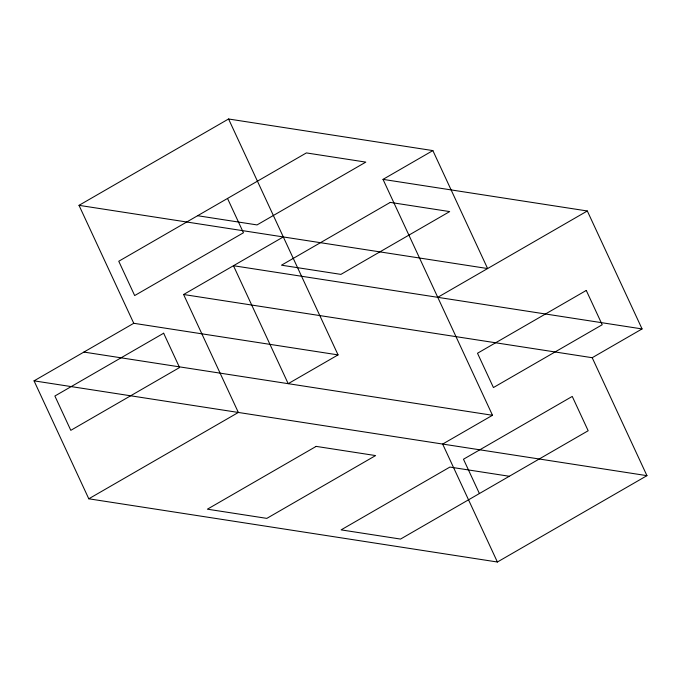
<?xml version="1.0" encoding="UTF-8"?>
<svg xmlns="http://www.w3.org/2000/svg" width="681" height="681" viewBox="0 0 681 681"><rect width="100%" height="100%" fill="white"/><g stroke="black" fill="none" stroke-linecap="round" stroke-linejoin="round"><path stroke-width="1.02" d="M79.013 205.339L228.569 118.988L432.869 150.595L487.613 268.544L79.013 205.339L133.757 323.288L338.057 354.895L228.569 118.988M88.794 498.798L238.35 412.456L183.606 294.507L592.206 357.712L646.95 475.661L497.394 562.012L88.794 498.798L34.05 380.849L133.757 323.288M183.606 294.507L283.313 236.937M497.394 562.012L442.65 444.063L492.499 415.282L383.02 179.375L432.869 150.595M338.057 354.895L288.199 383.675L233.464 265.718L642.064 328.932L587.32 210.982L383.02 179.375M437.764 297.325L587.32 210.982M592.206 357.712L642.064 328.932M197.609 215.715L257.043 224.917L365.816 162.112L306.382 152.919L118.758 261.249L134.676 295.563L243.449 232.766L227.522 198.452M83.899 352.068L492.499 415.282M34.05 380.849L646.95 475.661M509.32 476.274L449.886 467.072L341.113 529.878L400.547 539.071L588.171 430.741L572.253 396.427L463.48 459.224L479.407 493.538M163.653 333.222L54.88 396.019L70.807 430.332L179.571 367.536L163.653 333.222M390.256 202.393L281.483 265.19L340.917 274.383L449.681 211.587L390.256 202.393M316.163 446.387L207.39 509.184L266.824 518.377L375.597 455.58L316.163 446.387M586.273 290.438L477.5 353.243L493.427 387.549L602.2 324.752L586.273 290.438"/></g></svg>
